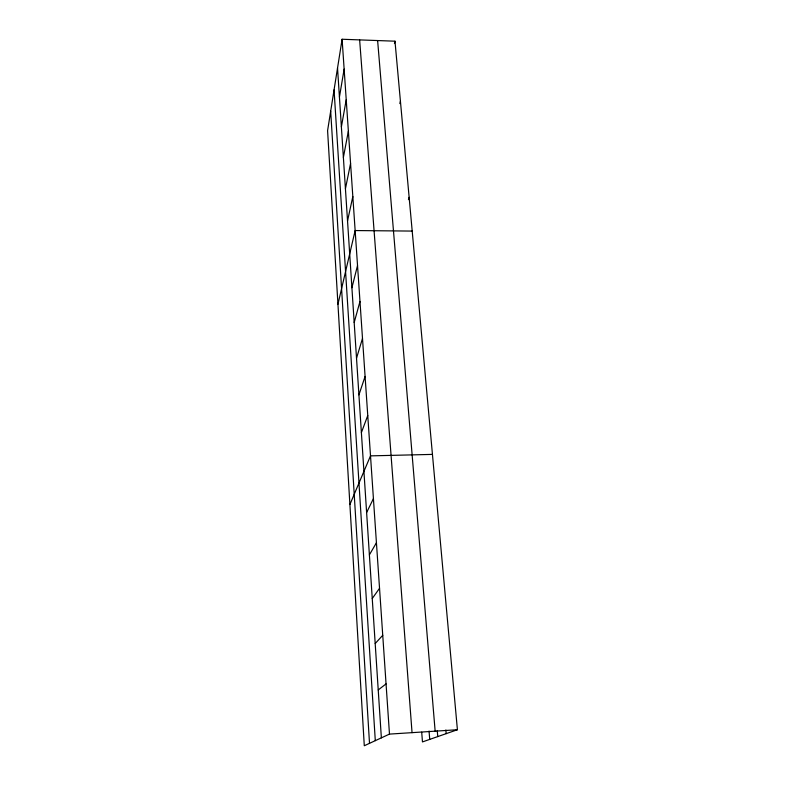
<?xml version="1.0" encoding="UTF-8"?>
<svg xmlns="http://www.w3.org/2000/svg" width="785" height="785" viewBox="0 0 785 785"><rect width="100%" height="100%" fill="white"/><g stroke="black" fill="none" stroke-linecap="round" stroke-linejoin="round"><path stroke-width="1.18" d="M342.103 39.25L327.59 130.634L364.289 745.75L389.478 734.103L457.41 729.736L394.983 41.193L342.103 39.25L389.478 734.103M339.434 97.075L344.134 69.1M341.387 126.876L346.224 99.724M343.388 157.432L348.363 131.154M345.439 188.763L350.561 163.408M347.539 220.909L352.828 196.535M394.443 43.567L394.983 41.193M337.942 304.237L355.144 230.554L412.203 231.075M351.915 287.732L357.528 265.516M399.84 103.591L400.428 101.245M354.192 322.498L359.981 301.46M356.527 358.195L362.493 338.413M408.435 199.625L409.142 197.32M358.922 394.884L365.094 376.437M361.394 432.604L367.753 415.569M349.894 504.5L370.5 455.869L432.447 454.397M366.624 512.507L373.424 498.642M369.392 554.867L376.427 542.769M372.247 598.513L379.538 588.308M375.191 643.523L382.737 635.33M378.233 689.946L386.053 683.902M457.41 729.736L422.467 741.923L421.702 732.179M445.86 730.011L446.174 733.661M437.255 730.58L437.765 736.595M377.624 40.555L435.145 731.169M429.042 731.051L429.729 739.391M359.638 39.898L412.046 732.66M337.53 67.991L381.363 737.861M334.057 89.892L375.299 740.657M330.681 111.156L369.509 743.336"/></g></svg>
